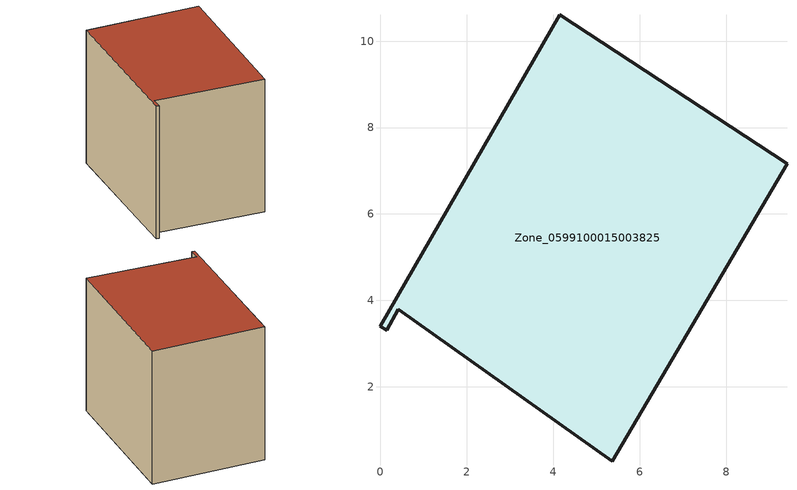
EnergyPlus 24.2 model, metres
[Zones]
Zone_0599100015003825
 floor ground (C_G): 4.15,10.6 9.4,7.17 5.37,0.28 0.41,3.79 0.14,3.31 0,3.4 z0.88
 wall outside (C_F): 9.4,7.17 4.15,10.6 0,3.4 0.14,3.31 0.41,3.79 5.37,0.28 9.4,7.17 z0.88:8.92
 roof outside (C_R): 0.14,3.31 0.41,3.79 5.37,0.28 9.4,7.17 4.15,10.6 0,3.4 z8.92
[BUILDING]
Pand.0599100015003825: North Axis=0; Terrain=City; Loads Convergence Tolerance Value=0.04; Temperature Convergence Tolerance Value=0.4; Solar Distribution=FullExterior; Maximum Number of Warmup Days=25; Minimum Number of Warmup Days=1
[Site:Location]
Rotterdam.The.Hague.AP_ZH_NLD Design_Conditions: Latitude=51.96; Longitude=4.45; Time Zone=1; Elevation=-4.5
[SITE:GROUNDTEMPERATURE:BUILDINGSURFACE]
18, 18, 18, 18, 18, 18, 18, 18, 18, 18, 18, 18
[MATERIAL] Thermal Absorptance=0.9; Solar Absorptance=0.7; Visible Absorptance=0.7
Name | Roughness | Thickness | Conductivity | Density | Specific Heat
G.TI.1965-1974 | MediumSmooth | 0.15 | 0.882353 | 540 | 1210
F.TI.1965-1974 | Rough | 0.3 | 0.697674 | 1920 | 840
R.TI.1965-1974 | MediumRough | 0.2 | 0.232558 | 1500 | 1000
[CONSTRUCTION]
C_G: G.TI.1965-1974
C_F: F.TI.1965-1974
C_R: R.TI.1965-1974
[ZONE]
Zone_0599100015003825: Type=1; Multiplier=1; Ceiling Height=Autocalculate; Volume=Autocalculate; Floor Area=autocalculate; Part of Total Floor Area=Yes
[ZONEINFILTRATION:DESIGNFLOWRATE]
Infil_Zone_0599100015003825: Zone or ZoneList or Space or SpaceList=Zone_0599100015003825; Schedule=AlwaysOn; Design Flow Rate Calculation Method=Flow/Area; Flow Rate per Floor Area=0.003; Constant Term Coefficient=1; Temperature Term Coefficient=0; Velocity Term Coefficient=0; Velocity Squared Term Coefficient=0
[HVACTEMPLATE:ZONE:IDEALLOADSAIRSYSTEM]
Zone_0599100015003825: Maximum Heating Supply Air Temperature=50; Minimum Cooling Supply Air Temperature=13; Maximum Heating Supply Air Humidity Ratio=0.0156; Minimum Cooling Supply Air Humidity Ratio=0.0077; Heating Limit=NoLimit; Cooling Limit=NoLimit; Dehumidification Control Type=ConstantSensibleHeatRatio; Cooling Sensible Heat Ratio=0.7; Dehumidification Setpoint=60; Humidification Control Type=None; Humidification Setpoint=30; Outdoor Air Method=None; Outdoor Air Flow Rate per Person=0.00944; Outdoor Air Flow Rate per Zone Floor Area=0; Outdoor Air Flow Rate per Zone=0; Demand Controlled Ventilation Type=None; Outdoor Air Economizer Type=NoEconomizer; Heat Recovery Type=None; Sensible Heat Recovery Effectiveness=0.7; Latent Heat Recovery Effectiveness=0.65
[ZONECONTROL:THERMOSTAT]
ThermostatControl_Zone_0599100015003825: Zone or ZoneList=Zone_0599100015003825; Control Type Schedule=DualSetpointControlType; Control 1=Thermostat_Zone_0599100015003825; Temperature Difference Between Cutout And Setpoint=0
[THERMOSTATSETPOINT:DUALSETPOINT]
Thermostat_Zone_0599100015003825: Heating Setpoint Temperature Schedule=HeatingSetpoint_Zone_0599100015003825; Cooling Setpoint Temperature Schedule=CoolingSetpoint_Zone_0599100015003825
[SCHEDULE:COMPACT]
HeatingSetpoint_Zone_0599100015003825: Through: 12/31, For: AllDays, Until: 24:00, 21
CoolingSetpoint_Zone_0599100015003825: Through: 12/31, For: AllDays, Until: 24:00, 24
DualSetpointControlType: Through: 12/31, For: AllDays, Until: 24:00, 4
AlwaysOn: Through: 12/31, For: AllDays, Until: 24:00, 1
